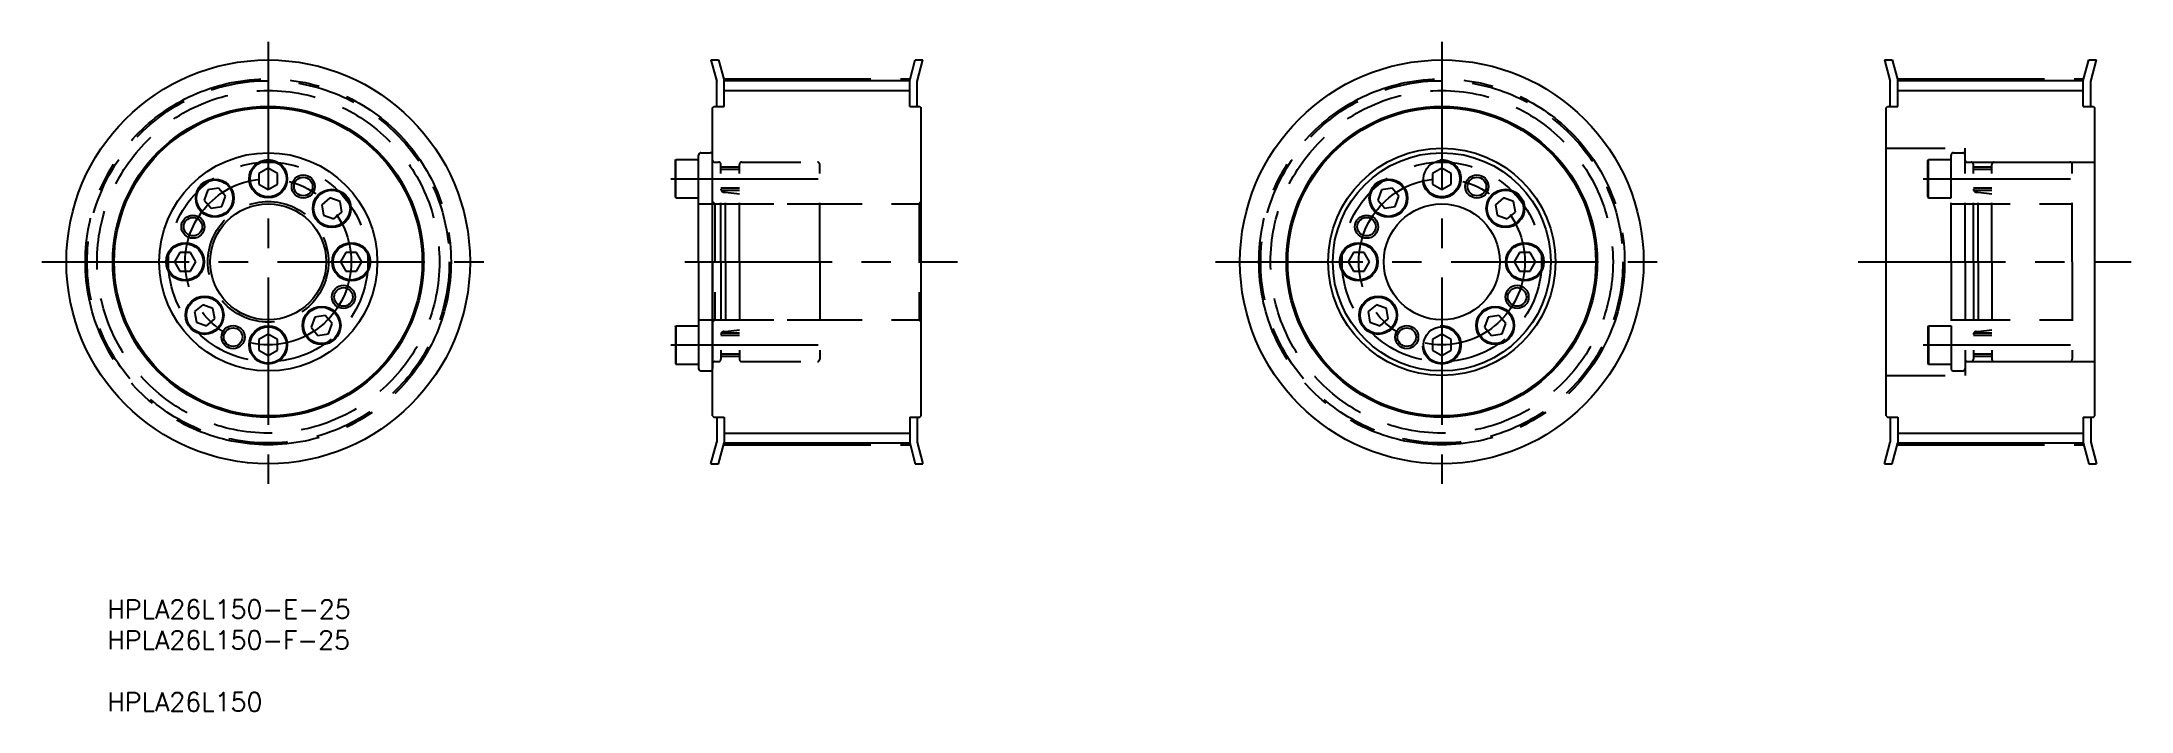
# Model space of a CAD drawing. Extents: x 1 to 451, y 5 to 150.
import ezdxf

# ---------------------------------------------------------------- set-up
doc = ezdxf.new("R2010")
doc.units = 0
doc.linetypes.add('CENTER', pattern=[50.8, 31.75, -6.35, 6.35, -6.35])
doc.linetypes.add('DASHED', pattern=[19.05, 12.7, -6.35])
doc.layers.get('0').update_dxf_attribs({"linetype": 'CONTINUOUS'})
doc.layers.add('CENTER', color=1, linetype='CENTER')
doc.styles.add('MISUMI', font='txt.shx')

# ---------------------------------------------------------------- blocks, each defined once
blk = doc.blocks.new('*U6')
at = {"color": 7, "linetype": 'CONTINUOUS', "style": 'MISUMI'}
for s, p in [('HPLA26L150-E-25', (15.05, 25.31)), ('HPLA26L150-F-25', (15.05, 18.65)), ('HPLA26L150', (15.05, 5.31))]:
    blk.add_text(s, height=4, dxfattribs=at).set_placement(p)

msp = doc.modelspace()

# ---------------------------------------------------------------- linework, layer by layer
at = {"color": 7, "linetype": 'CONTINUOUS'}
for p, q in [((145.14, 145.64), (146.4, 140.97)), ((145.14, 145.64), (146.8, 145.64)), ((146.8, 145.64), (148, 141.18)), ((188, 141.18), (189.19, 145.64)), ((189.19, 145.64), (190.85, 145.64)), ((189.6, 140.97), (190.85, 145.64)), ((398.1, 145.64), (399.35, 140.97)), ((398.1, 145.64), (399.75, 145.64)), ((399.75, 145.64), (400.95, 141.18)), ((440.95, 141.18), (442.15, 145.64)), ((442.15, 145.64), (443.8, 145.64)), ((442.55, 140.97), (443.8, 145.64)), ((146.4, 135.64), (146.4, 140.97)), ((148, 141.18), (188, 141.18)), ((148, 135.64), (148, 141.18)), ((188, 135.64), (188, 141.18)), ((189.6, 135.64), (189.6, 140.97)), ((399.35, 135.64), (399.35, 140.97)), ((400.95, 141.18), (440.95, 141.18)), ((400.95, 135.64), (400.95, 141.18)), ((440.95, 135.64), (440.95, 141.18)), ((442.55, 135.64), (442.55, 140.97)), ((145.5, 135.34), (145.8, 135.64)), ((145.5, 68.94), (145.5, 135.34)), ((145.8, 135.64), (148, 135.64)), ((188, 135.64), (190.2, 135.64)), ((190.2, 135.64), (190.5, 135.34)), ((190.5, 68.94), (190.5, 135.34)), ((398.45, 135.34), (398.75, 135.64)), ((398.45, 68.94), (398.45, 135.34)), ((398.75, 135.64), (400.95, 135.64)), ((440.95, 135.64), (443.15, 135.64)), ((443.15, 135.64), (443.45, 135.34)), ((443.45, 68.94), (443.45, 135.34)), ((49.73, 122.35), (47.73, 121.2)), ((51.73, 121.2), (49.73, 122.35)), ((50.73, 121.78), (50.73, 121.78)), ((137.5, 123.97), (137.61, 124.17)), ((137.5, 116.12), (137.5, 123.97)), ((137.61, 115.92), (137.61, 124.17)), ((137.61, 124.17), (142.5, 124.17)), ((142.5, 102.14), (142.5, 125.14)), ((142.5, 115.92), (142.5, 124.17)), ((142.5, 117.54), (142.5, 122.54)), ((143, 125.64), (145, 125.64)), ((145.5, 102.14), (145.5, 125.14)), ((302.68, 122.35), (300.68, 121.2)), ((304.68, 121.2), (302.68, 122.35)), ((303.68, 121.78), (303.68, 121.78)), ((36.74, 117.63), (35.95, 115.46)), ((39.01, 118.03), (36.74, 117.63)), ((40.5, 116.26), (39.01, 118.03)), ((47.73, 121.2), (47.73, 118.89)), ((47.73, 118.89), (49.73, 117.74)), ((49.73, 117.74), (51.73, 118.89)), ((51.23, 121.49), (51.23, 121.49)), ((51.73, 118.89), (51.73, 121.2)), ((289.69, 117.63), (288.9, 115.46)), ((291.97, 118.03), (289.69, 117.63)), ((293.45, 116.26), (291.97, 118.03)), ((300.68, 121.2), (300.68, 118.89)), ((300.68, 118.89), (302.68, 117.74)), ((302.68, 117.74), (304.68, 118.89)), ((304.18, 121.49), (304.18, 121.49)), ((304.68, 118.89), (304.68, 121.2)), ((35.95, 115.46), (37.43, 113.69)), ((37.43, 113.69), (39.71, 114.09)), ((39.71, 114.09), (40.5, 116.26)), ((63.04, 115.92), (61.27, 114.44)), ((61.27, 114.44), (61.67, 112.17)), ((65.21, 115.13), (63.04, 115.92)), ((63.84, 111.38), (65.61, 112.86)), ((65.61, 112.86), (65.21, 115.13)), ((137.5, 116.12), (137.61, 115.92)), ((137.61, 115.92), (142.5, 115.92)), ((288.9, 115.46), (290.39, 113.69)), ((290.39, 113.69), (292.66, 114.09)), ((292.66, 114.09), (293.45, 116.26)), ((315.99, 115.92), (314.22, 114.44)), ((314.22, 114.44), (314.63, 112.17)), ((318.16, 115.13), (315.99, 115.92)), ((316.8, 111.38), (318.56, 112.86)), ((318.56, 112.86), (318.16, 115.13)), ((61.67, 112.17), (63.84, 111.38)), ((314.63, 112.17), (316.8, 111.38)), ((30.67, 104.14), (29.52, 102.14)), ((32.98, 104.14), (30.67, 104.14)), ((34.14, 102.14), (32.98, 104.14)), ((66.47, 104.14), (65.32, 102.14)), ((68.78, 104.14), (66.47, 104.14)), ((69.94, 102.14), (68.78, 104.14)), ((283.63, 104.14), (282.47, 102.14)), ((285.94, 104.14), (283.63, 104.14)), ((287.09, 102.14), (285.94, 104.14)), ((319.43, 104.14), (318.27, 102.14)), ((321.74, 104.14), (319.43, 104.14)), ((322.89, 102.14), (321.74, 104.14)), ((29.52, 102.14), (30.67, 100.14)), ((30.67, 100.14), (32.98, 100.14)), ((32.98, 100.14), (34.14, 102.14)), ((65.32, 102.14), (66.47, 100.14)), ((66.47, 100.14), (68.78, 100.14)), ((68.78, 100.14), (69.94, 102.14)), ((142.5, 102.14), (142.5, 79.14)), ((145.5, 102.14), (145.5, 79.14)), ((282.47, 102.14), (283.63, 100.14)), ((283.63, 100.14), (285.94, 100.14)), ((285.94, 100.14), (287.09, 102.14)), ((318.27, 102.14), (319.43, 100.14)), ((319.43, 100.14), (321.74, 100.14)), ((321.74, 100.14), (322.89, 102.14)), ((35.61, 92.91), (33.85, 91.43)), ((33.85, 91.43), (34.25, 89.15)), ((37.79, 92.12), (35.61, 92.91)), ((38.19, 89.85), (37.79, 92.12)), ((59.75, 90.2), (58.96, 88.03)), ((62.02, 90.6), (59.75, 90.2)), ((63.51, 88.83), (62.02, 90.6)), ((288.57, 92.91), (286.8, 91.43)), ((286.8, 91.43), (287.2, 89.15)), ((290.74, 92.12), (288.57, 92.91)), ((291.14, 89.85), (290.74, 92.12)), ((312.7, 90.2), (311.91, 88.03)), ((314.98, 90.6), (312.7, 90.2)), ((316.46, 88.83), (314.98, 90.6)), ((34.25, 89.15), (36.42, 88.36)), ((36.42, 88.36), (38.19, 89.85)), ((49.73, 86.55), (47.73, 85.4)), ((51.73, 85.4), (49.73, 86.55)), ((58.96, 88.03), (60.44, 86.26)), ((60.44, 86.26), (62.72, 86.66)), ((62.72, 86.66), (63.51, 88.83)), ((137.5, 88.17), (137.61, 88.37)), ((137.5, 88.17), (137.5, 80.32)), ((137.61, 88.37), (142.5, 88.37)), ((137.61, 88.37), (137.61, 80.12)), ((142.5, 88.37), (142.5, 80.12)), ((142.5, 86.74), (142.5, 81.74)), ((287.2, 89.15), (289.37, 88.36)), ((289.37, 88.36), (291.14, 89.85)), ((302.68, 86.55), (300.68, 85.4)), ((304.68, 85.4), (302.68, 86.55)), ((311.91, 88.03), (313.4, 86.26)), ((313.4, 86.26), (315.67, 86.66)), ((315.67, 86.66), (316.46, 88.83)), ((47.73, 85.4), (47.73, 83.09)), ((47.73, 83.09), (49.73, 81.94)), ((49.73, 81.94), (51.73, 83.09)), ((51.73, 83.09), (51.73, 85.4)), ((300.68, 85.4), (300.68, 83.09)), ((300.68, 83.09), (302.68, 81.94)), ((302.68, 81.94), (304.68, 83.09)), ((304.68, 83.09), (304.68, 85.4)), ((137.5, 80.32), (137.61, 80.12)), ((137.61, 80.12), (142.5, 80.12)), ((143, 78.64), (145, 78.64)), ((145.5, 68.94), (145.8, 68.64)), ((145.8, 68.64), (148, 68.64)), ((146.4, 68.64), (146.4, 63.32)), ((148, 68.64), (148, 63.11)), ((188, 68.64), (188, 63.11)), ((188, 68.64), (190.2, 68.64)), ((189.6, 68.64), (189.6, 63.32)), ((190.2, 68.64), (190.5, 68.94)), ((398.45, 68.94), (398.75, 68.64)), ((398.75, 68.64), (400.95, 68.64)), ((399.35, 68.64), (399.35, 63.32)), ((400.95, 68.64), (400.95, 63.11)), ((440.95, 68.64), (440.95, 63.11)), ((440.95, 68.64), (443.15, 68.64)), ((442.55, 68.64), (442.55, 63.32)), ((443.15, 68.64), (443.45, 68.94)), ((145.14, 58.64), (146.4, 63.32)), ((146.8, 58.64), (148, 63.11)), ((148, 63.11), (188, 63.11)), ((188, 63.11), (189.19, 58.64)), ((189.6, 63.32), (190.85, 58.64)), ((398.1, 58.64), (399.35, 63.32)), ((399.75, 58.64), (400.95, 63.11)), ((400.95, 63.11), (440.95, 63.11)), ((440.95, 63.11), (442.15, 58.64)), ((442.55, 63.32), (443.8, 58.64)), ((145.14, 58.64), (146.8, 58.64)), ((189.19, 58.64), (190.85, 58.64)), ((398.1, 58.64), (399.75, 58.64)), ((442.15, 58.64), (443.8, 58.64))]:
    msp.add_line(p, q, dxfattribs=at)
at = {"color": 3, "linetype": 'CONTINUOUS'}
for p, q in [((148, 139.05), (188, 139.05)), ((400.95, 139.05), (440.95, 139.05)), ((148, 65.24), (188, 65.24)), ((400.95, 65.24), (440.95, 65.24))]:
    msp.add_line(p, q, dxfattribs=at)
at = {"color": 3, "linetype": 'DASHED'}
for p, q in [((398.45, 126.64), (415.45, 126.64)), ((415.45, 123.64), (415.45, 126.64)), ((145.91, 123.64), (146.8, 123.64)), ((147.3, 102.14), (147.3, 123.14)), ((151.3, 122.54), (147.3, 122.54)), ((151.3, 122.04), (147.3, 122.04)), ((151.3, 102.14), (151.3, 123.14)), ((151.8, 123.64), (168.1, 123.64)), ((168.6, 102.14), (168.6, 123.14)), ((407.45, 123.97), (407.57, 124.17)), ((407.45, 116.12), (407.45, 123.97)), ((407.57, 115.92), (407.57, 124.17)), ((407.57, 124.17), (412.45, 124.17)), ((412.45, 102.14), (412.45, 125.14)), ((412.45, 115.92), (412.45, 124.17)), ((412.45, 117.54), (412.45, 122.54)), ((412.95, 125.64), (414.95, 125.64)), ((415.45, 102.14), (415.45, 125.14)), ((415.45, 123.64), (443.45, 123.64)), ((415.86, 123.64), (416.75, 123.64)), ((417.25, 102.14), (417.25, 123.14)), ((421.25, 122.54), (417.25, 122.54)), ((421.25, 122.04), (417.25, 122.04)), ((421.25, 102.14), (421.25, 123.14)), ((421.75, 123.64), (438.05, 123.64)), ((438.55, 102.14), (438.55, 123.14)), ((151.3, 118.04), (147.3, 118.04)), ((151.3, 117.54), (147.3, 117.54)), ((147.9, 117.17), (148.3, 117.17)), ((148.3, 102.14), (148.3, 117.17)), ((148.3, 117.17), (151.3, 116.83)), ((421.25, 118.04), (417.25, 118.04)), ((421.25, 117.54), (417.25, 117.54)), ((417.85, 117.17), (418.25, 117.17)), ((418.25, 102.14), (418.25, 117.17)), ((418.25, 117.17), (421.25, 116.83)), ((142.5, 114.64), (168.6, 114.64)), ((145.5, 115.14), (146, 114.64)), ((146, 114.64), (190, 114.64)), ((146, 114.64), (146, 89.64)), ((190.5, 115.14), (190, 114.64)), ((190, 114.64), (190, 89.64)), ((407.45, 116.12), (407.57, 115.92)), ((407.57, 115.92), (412.45, 115.92)), ((412.45, 114.64), (438.55, 114.64)), ((147.3, 102.14), (147.3, 81.14)), ((148.3, 102.14), (148.3, 87.12)), ((151.3, 102.14), (151.3, 81.14)), ((168.6, 102.14), (168.6, 81.14)), ((412.45, 102.14), (412.45, 79.14)), ((415.45, 102.14), (415.45, 79.14)), ((417.25, 102.14), (417.25, 81.14)), ((418.25, 102.14), (418.25, 87.12)), ((421.25, 102.14), (421.25, 81.14)), ((438.55, 102.14), (438.55, 81.14)), ((142.5, 89.64), (168.6, 89.64)), ((145.5, 89.14), (146, 89.64)), ((146, 89.64), (190, 89.64)), ((151.3, 86.74), (147.3, 86.74)), ((151.3, 86.24), (147.3, 86.24)), ((147.9, 87.12), (148.3, 87.12)), ((148.3, 87.12), (151.3, 87.46)), ((190.5, 89.14), (190, 89.64)), ((407.45, 88.17), (407.57, 88.37)), ((407.45, 88.17), (407.45, 80.32)), ((407.57, 88.37), (412.45, 88.37)), ((407.57, 88.37), (407.57, 80.12)), ((412.45, 89.64), (438.55, 89.64)), ((412.45, 88.37), (412.45, 80.12)), ((412.45, 86.74), (412.45, 81.74)), ((421.25, 86.74), (417.25, 86.74)), ((421.25, 86.24), (417.25, 86.24)), ((417.85, 87.12), (418.25, 87.12)), ((418.25, 87.12), (421.25, 87.46)), ((151.3, 82.24), (147.3, 82.24)), ((151.3, 81.74), (147.3, 81.74)), ((421.25, 82.24), (417.25, 82.24)), ((421.25, 81.74), (417.25, 81.74)), ((145.91, 80.64), (146.8, 80.64)), ((151.8, 80.64), (168.1, 80.64)), ((398.45, 77.64), (415.45, 77.64)), ((407.45, 80.32), (407.57, 80.12)), ((407.57, 80.12), (412.45, 80.12)), ((412.95, 78.64), (414.95, 78.64)), ((415.45, 80.64), (415.45, 77.64)), ((415.45, 80.64), (443.45, 80.64)), ((415.86, 80.64), (416.75, 80.64)), ((421.75, 80.64), (438.05, 80.64))]:
    msp.add_line(p, q, dxfattribs=at)
at = {"color": 7, "linetype": 'CONTINUOUS'}
for centre, radius in [((49.73, 102.14), 43.5), ((302.68, 102.14), 43.5), ((49.73, 102.14), 33.5), ((49.73, 102.14), 33.2), ((302.68, 102.14), 33.5), ((302.68, 102.14), 33.2), ((302.68, 102.14), 24.5), ((49.73, 102.14), 23.5), ((49.73, 120.04), 4.12), ((49.73, 120.04), 3.92), ((302.68, 102.14), 23.5), ((302.68, 120.04), 3.92), ((38.22, 115.86), 4.12), ((38.22, 115.86), 3.92), ((57.29, 118.37), 2), ((63.44, 113.65), 4.12), ((63.44, 113.65), 3.92), ((291.18, 115.86), 4.12), ((291.18, 115.86), 3.92), ((310.25, 118.37), 2.5), ((310.25, 118.37), 2), ((316.39, 113.65), 4.12), ((316.39, 113.65), 3.92), ((49.73, 102.14), 12.5), ((302.68, 102.14), 12.5), ((33.51, 109.71), 2), ((286.46, 109.71), 2.5), ((286.46, 109.71), 2), ((31.83, 102.14), 4.12), ((31.83, 102.14), 3.92), ((67.63, 102.14), 4.12), ((67.63, 102.14), 3.92), ((284.78, 102.14), 4.12), ((284.78, 102.14), 3.92), ((320.58, 102.14), 4.12), ((320.58, 102.14), 3.92), ((36.02, 90.64), 4.12), ((65.95, 94.58), 2), ((288.97, 90.64), 4.12), ((318.9, 94.58), 2.5), ((318.9, 94.58), 2), ((36.02, 90.64), 3.92), ((61.23, 88.43), 4.12), ((61.23, 88.43), 3.92), ((288.97, 90.64), 3.92), ((314.19, 88.43), 4.12), ((314.19, 88.43), 3.92), ((42.16, 85.92), 2), ((49.73, 84.24), 4.12), ((49.73, 84.24), 3.92), ((295.12, 85.92), 2.5), ((295.12, 85.92), 2), ((302.68, 84.24), 3.92)]:
    msp.add_circle(centre, radius, dxfattribs=at)
at = {"color": 3, "linetype": 'DASHED'}
for centre, radius in [((49.73, 102.14), 39.03), ((302.68, 102.14), 39.03), ((49.73, 102.14), 36.9), ((302.68, 102.14), 36.9), ((49.73, 102.14), 21.5), ((302.68, 102.14), 21.5), ((302.68, 120.04), 4.12), ((49.73, 102.14), 13), ((302.68, 84.24), 4.12)]:
    msp.add_circle(centre, radius, dxfattribs=at)
at = {"color": 3}
for centre in [(57.29, 118.37), (33.51, 109.71), (65.95, 94.58), (42.16, 85.92)]:
    msp.add_circle(centre, 2.5, dxfattribs=at)
at = {"color": 7, "linetype": 'CONTINUOUS'}
for centre, start, end in [((143, 125.14), 90, 180), ((145, 125.14), 0, 90), ((143, 79.14), 180, 270), ((145, 79.14), 270, 0)]:
    msp.add_arc(centre, 0.5, start, end, dxfattribs=at)
at = {"color": 3, "linetype": 'DASHED'}
for centre, radius, start, end in [((145.91, 124.05), 0.41, 180, 270), ((146.8, 123.14), 0.5, 0, 90), ((151.8, 123.14), 0.5, 90, 180), ((168.1, 123.14), 0.5, 0, 90), ((412.95, 125.14), 0.5, 90, 180), ((414.95, 125.14), 0.5, 0, 90), ((415.86, 124.05), 0.41, 180, 270), ((416.75, 123.14), 0.5, 0, 90), ((421.75, 123.14), 0.5, 90, 180), ((438.05, 123.14), 0.5, 0, 90), ((147.9, 117.77), 0.6, 180.0007, 270), ((417.85, 117.77), 0.6, 180.0007, 270), ((147.9, 86.52), 0.6, 90, 179.9993), ((417.85, 86.52), 0.6, 90, 179.9993), ((146.8, 81.14), 0.5, 270, 0), ((151.8, 81.14), 0.5, 180, 270), ((168.1, 81.14), 0.5, 270, 0), ((416.75, 81.14), 0.5, 270, 0), ((421.75, 81.14), 0.5, 180, 270), ((438.05, 81.14), 0.5, 270, 0), ((145.91, 80.23), 0.41, 90, 180), ((412.95, 79.14), 0.5, 180, 270), ((414.95, 79.14), 0.5, 270, 0), ((415.86, 80.23), 0.41, 90, 180)]:
    msp.add_arc(centre, radius, start, end, dxfattribs=at)
at = {"layer": 'CENTER', "color": 1, "linetype": 'CENTER'}
for p, q in [((49.73, 149.55), (49.73, 53.06)), ((302.68, 149.55), (302.68, 53.06)), ((147.89, 141.56), (188.1, 141.56)), ((400.85, 141.56), (441.05, 141.56)), ((136.5, 120.04), (169.6, 120.04)), ((406.45, 120.04), (439.55, 120.04)), ((0.93, 102.14), (97.29, 102.14)), ((139.5, 102.14), (198.32, 102.14)), ((253.88, 102.14), (350.25, 102.14)), ((392.45, 102.14), (451.27, 102.14)), ((136.5, 84.24), (169.6, 84.24)), ((406.45, 84.24), (439.55, 84.24)), ((147.89, 62.73), (188.1, 62.73)), ((400.85, 62.73), (441.05, 62.73))]:
    msp.add_line(p, q, dxfattribs=at)
for centre, radius in [((49.73, 102.14), 39.41), ((302.68, 102.14), 39.41), ((49.73, 102.14), 17.9), ((302.68, 102.14), 17.9)]:
    msp.add_circle(centre, radius, dxfattribs=at)

# ---------------------------------------------------------------- block references
at = {"color": 7, "linetype": 'CONTINUOUS'}
msp.add_blockref('*U6', (0, 0), dxfattribs=at)

doc.saveas('drawing.dxf')
